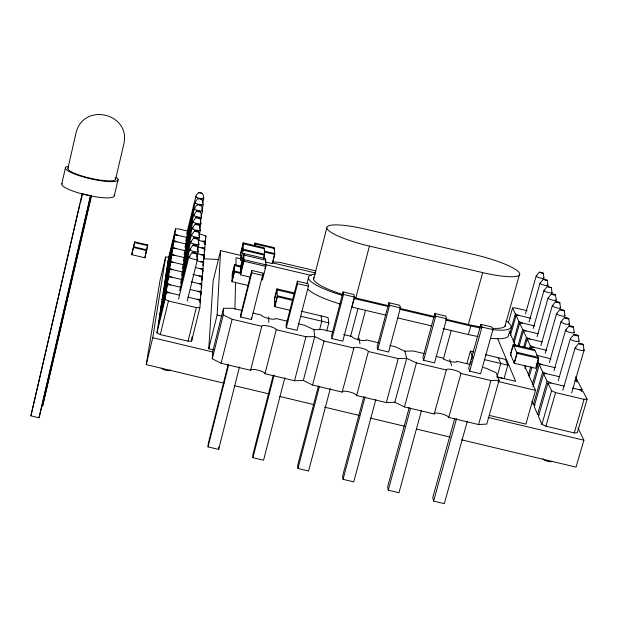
<?xml version="1.0" encoding="UTF-8"?>
<svg xmlns="http://www.w3.org/2000/svg" width="618" height="618" viewBox="0 0 618 618"><rect width="100%" height="100%" fill="white"/><g stroke="black" fill="none" stroke-linecap="round" stroke-linejoin="round"><path stroke-width="0.93" d="M250.537 277.196L240.472 274.825L243.878 261.198L243.932 253.573L265.601 258.664L265.871 266.366L262.426 280L262.38 278.401M242.905 251.032L243.191 249.232L264.489 254.23L263.577 258.633M242.534 260.587L240.68 260.147L243.183 250.151L243.245 242.882L264.272 247.818L264.519 255.157L263.6 258.795M240.966 258.803L240.974 258.1L240.696 259.212M240.472 274.825L240.572 267.015L243.932 253.573M240.68 260.147L240.781 252.747L243.245 242.882M551.318 287.501L549.572 287.494L547.309 286.458L551.318 287.501L552.013 292.592M234.925 309.162L235.52 282.496M235.906 265.346L236.076 257.729L240.773 258.834M547.247 280.232L545.516 280.217L543.292 279.205L547.247 280.232L547.927 285.253M247.996 285.446L232.036 281.684L234.446 272.013L234.631 264.659L241.113 266.188M232.036 281.684L232.252 274.199L234.631 264.659M543.276 273.156L541.569 273.141L539.375 272.144L543.276 273.156L543.956 278.115M228.142 364.442L208.22 443.724L208.042 446.884L218.641 449.433L218.741 447.053M482.565 367.401L486.242 368.266L496.161 372.778L499.12 380.24L486.768 424.095L478.587 424.551L448.761 417.451A7.547 1.854 15.5 0 0 440.897 413.658A7.547 1.854 15.5 0 0 434.23 413.99L404.466 406.914L394.84 402.225L386.343 402.596L356.656 395.535A7.478 1.862 15 0 0 349.116 391.82A7.478 1.862 15 0 0 342.194 392.09L312.577 385.045L303.338 380.456L294.539 380.75L264.991 373.72A7.416 1.862 14.4 0 0 257.768 370.089A7.416 1.862 14.4 0 0 250.599 370.29L221.12 363.276L212.283 358.788L223.214 314.933L223.5 308.282L232.438 308.251L241.816 310.468M213.449 349.85L208.76 348.737L217.15 314.987L220.587 250.661L241.205 255.512M212.283 358.788L212.692 351.665L223.5 308.282M208.76 348.737L213.133 280.819L220.587 250.661M179.683 295.195L169.602 292.816L166.049 292.801L158.007 325.995L156.941 332.878L160.278 334.577L188.065 341.175L191.619 341.121L199.9 307.555L200.456 300.943L197.088 299.313L187.926 297.142M199.915 302.071L201.144 292.886L197.822 291.294L190.344 289.533M200.587 294.106L201.808 285.068L198.532 283.507L191.163 281.769M201.252 286.288L202.449 277.459L199.22 275.937L192.862 274.438M201.885 278.772L203.075 270.074L199.892 268.575L195.257 267.486M202.295 272.306L203.685 262.882L196.887 260.557M202.913 265.114L204.28 255.891L197.436 253.573M203.716 257.297L204.859 249.085L198.1 246.814M204.295 250.491L205.415 242.457L198.749 240.224M204.844 243.948L205.964 235.999L199.243 233.774M191.619 341.121L192.036 336.748M156.941 332.878L165.083 299.321L166.049 292.801M167.231 284.875L159.297 317.613L158.262 324.303L166.288 291.202L167.231 284.875L170.73 284.898L181.004 287.324M168.382 277.173L160.556 309.479L159.552 315.968L167.463 283.314L168.382 277.173L171.827 277.204L181.955 279.591M169.494 269.687L161.777 301.561L160.804 307.872L168.606 275.659L169.494 269.687L172.893 269.726L182.882 272.082M170.576 262.411L162.959 293.874L162.016 300.008L169.711 268.22L170.576 262.411L173.928 262.465L184.125 264.867M171.634 255.334L164.118 286.389L163.191 292.36L170.792 260.981L171.634 255.334L174.933 255.388L184.079 257.544M172.661 248.451L165.238 279.104L164.342 284.913L171.843 253.944L172.661 248.451L175.914 248.513L185.269 250.715M173.658 241.746L166.335 272.02L165.462 277.675L172.862 247.092L173.658 241.746L176.872 241.816L186.103 243.986M174.631 235.219L167.401 265.114L166.551 270.622L173.851 240.425L174.631 235.219L177.799 235.304L186.906 237.443M175.574 228.861L168.436 258.394L167.609 263.762L174.817 233.936L175.574 228.861L178.702 228.954L187.107 230.923M224.118 383.199L146.234 364.62L152.754 337.714L165.67 257.057L168.559 257.188M146.234 364.62L160 280.518L165.67 257.057M133.164 248.397L131.727 254.678L144.875 257.776L146.018 252.074M146.443 251.194L147.725 244.944L134.709 241.877L131.727 254.678M61.754 183.948L65.438 167.826M67.957 168.22L75.921 133.372C82.882 101.785 131.526 112.978 123.716 144.504L115.566 179.351M133.287 248.096L133.411 247.563M134.361 243.368L134.477 242.843M134.709 241.877L133.434 247.47L146.597 250.568M90.815 195.52L39.691 415.458L38.973 417.776L30.9 415.837L82.155 193.72L89.517 195.45M79.969 204.133L30.9 415.837M80.464 202.789L82.588 193.588M38.973 417.776L90.437 195.667M91.286 195.365L42.58 406.157L91.58 195.543M114.291 195.852L118.069 179.738M145.879 252.785L146.064 251.989M146.172 251.456L147.725 244.944M144.875 257.776L146.744 249.857L133.596 246.767M160.278 334.577L168.444 300.966L165.083 299.321M186.675 233.959L195.736 196.709C199.274 187.548 206.767 195.095 202.495 202.225M185.732 240.997L195.049 202.704C199.243 192.847 206.257 202.04 201.677 209.193M184.991 247.277L194.338 208.853C198.563 198.896 205.694 208.135 201.074 215.381M184.087 254.315L193.612 215.172L196.748 210.962M183.299 260.958L192.87 221.669L196.045 217.405M182.349 268.382L192.098 228.351L195.319 224.025M181.514 275.427L191.31 235.219L194.577 230.838M180.51 283.26L190.498 242.279L193.813 237.845M179.622 290.738L189.664 249.556L193.025 245.052M178.556 299.035L188.807 257.042L192.213 252.484M200.456 221.707L201.599 217.042L200.742 211.897M199.815 228.243L200.958 223.569L200.093 218.355M198.942 235.86L200.309 230.275L199.429 224.991M198.262 242.781L199.637 237.173L198.741 231.812M197.351 250.784L198.942 244.264L198.038 238.834M196.856 257.188L198.231 251.572L197.312 246.064M187.215 301.082L197.497 259.089L196.563 253.504M205.516 237.845L205.964 235.999M204.96 244.326L205.415 242.457M204.179 251.835L204.859 249.085M203.592 258.679L204.28 255.891M203.013 265.624L203.685 262.882M202.395 272.847L203.075 270.074M201.754 280.278L202.449 277.459M201.12 287.834L201.808 285.068M188.065 341.175L196.339 307.571L199.9 307.555M200.448 295.698L201.144 292.886M200 302.781L200.456 300.943M232.221 275.126L234.608 265.57L241.105 267.1M232.059 280.734L234.469 271.078L241.035 272.631M240.773 253.658L243.237 243.778L264.303 248.722M240.556 268.56L243.925 255.079L265.655 260.186M240.495 273.249L243.894 259.653L265.817 264.813L264.89 268.467M221.12 363.276L232.144 319.267L223.214 314.933M254.284 246.088L254.979 243.106L274.361 247.648L274.716 254.407L272.391 263.608L265.848 262.071M251.75 270.445L240.711 314.392L240.68 317.003L251.773 272.87L251.75 270.445L262.519 272.978L262.588 275.412L251.441 319.545L240.302 316.91M208.042 446.884L228.536 365.346M218.641 449.433L239.467 366.961M263.044 275.79L263.739 273.048M250.599 370.29L261.769 326.281A7.455 1.73 14.2 0 1 268.938 326.204A7.455 1.73 14.2 0 1 276.238 329.703L305.941 336.733L314.74 336.601L324.071 341.028L353.844 348.073A7.516 1.73 14.8 0 1 360.757 347.934A7.516 1.73 14.8 0 1 368.382 351.518L398.216 358.587L406.706 358.37L416.439 362.897L446.35 369.981A7.586 1.723 15.3 0 1 453.017 369.773A7.586 1.723 15.3 0 1 460.958 373.442L490.947 380.541L499.12 380.24M294.268 292.955L276.926 288.869L274.438 298.656L274.825 306.713L290.553 310.421M274.485 299.653L276.98 289.85L294.353 293.944M274.778 305.694L277.304 295.79L293.017 299.491M274.825 306.713L277.358 296.787L276.926 288.869M264.991 373.72L276.238 329.703M273.256 375.18L252.916 454.462L252.94 457.675L263.562 460.225L284.828 377.76M297.358 281.182L286.088 325.122L286.265 327.787L297.049 330.344L308.428 286.204L308.15 283.724L297.358 281.182L297.59 283.654L286.265 327.787M252.94 457.675L274.098 375.203M306.899 283.832L308.421 277.907M313.62 279.042L326.806 227.988M294.539 380.75L305.941 336.733M303.338 380.456L314.74 336.601L313.952 329.68L304.813 325.362L298.239 323.809M319.707 329.255L321.793 321.221L321.105 315.898M312.577 385.045L324.071 341.028M326.698 330.962L328.807 322.882L328.058 317.544L301.182 311.194M318.471 385.941L297.721 465.223L297.946 468.483L308.591 471.04L330.298 388.575M343.083 291.943L331.58 335.883L331.966 338.602L343.523 294.469L343.083 291.943L353.898 294.485L354.392 297.026L342.774 341.159L331.588 338.51M297.946 468.483L319.305 386.945M353.998 297.575A41.645 8.621 14.4 0 0 355.783 298.007L369.448 246.111A41.877 7.764 14.2 0 1 326.829 228.135A41.877 7.764 14.2 0 1 365.308 229.116L474.686 254.67A42.364 7.74 14.7 0 1 519.56 273.195A42.364 7.74 14.7 0 1 482.689 272.608L369.448 246.111M350.599 336.393L357.976 308.444M342.194 392.09L353.844 348.073M357.621 340.031L365.508 310.221M356.656 395.535L368.382 351.518M363.801 396.725L342.619 476.007L343.052 479.321L353.728 481.885L375.868 399.421M388.907 302.727L377.173 346.675L377.768 349.44L388.606 352.005L400.456 307.872L399.753 305.277L388.907 302.727L389.564 305.307L377.768 349.44M343.052 479.321L365.091 396.856M386.343 402.596L398.216 358.587M394.84 402.225L406.706 358.37L404.844 351.178L395.311 346.768L389.827 345.47M404.466 406.914L416.439 362.897M409.255 407.463L387.633 486.814L388.274 490.182L398.965 492.755L421.553 410.29M434.848 313.542L422.874 357.482L423.678 360.309L435.713 316.169L434.848 313.542L445.717 316.099L446.636 318.741L434.547 362.874L423.299 360.217M388.274 490.182L410.499 408.652M443.376 359.004L451.202 330.506M434.23 413.99L446.35 369.981M445.833 319.205L468.344 324.504L482.689 272.608M443.036 328.614L468.39 334.585L470.777 325.98L480.495 327.98M448.761 417.451L460.958 373.442M466.914 363.616L470.375 351.148L473.875 351.974M454.794 418.301L432.747 497.652L433.589 501.074L444.311 503.647L467.347 421.19M480.897 324.38L468.683 368.32L469.703 371.202L480.595 373.774L492.925 329.641L491.789 326.945L480.897 324.38L481.978 327.061L469.703 371.202M470.468 364.01L471.217 361.314M471.712 359.514L472.461 356.818L470.375 351.148M433.589 501.074L456.524 418.618M504.921 326.358L519.305 275.087M478.587 424.551L490.947 380.541M508.398 322.735L512.546 307.965L515.281 307.957L527.177 310.746M497.22 376.076L500.758 363.508L498.402 357.76M509.757 333.805L515.35 313.921L512.546 307.965M510.453 335.365L516.061 315.427L518.834 315.412L530.885 318.239M513.264 341.677L518.942 321.545L516.061 315.427M513.21 344.566L510.453 354.353L514.307 363.268L535.845 368.359L538.672 358.432L534.462 349.572L513.21 344.566L517.111 353.349L514.307 363.268M485.609 354.74L505.416 359.421L507.834 365.176L504.033 378.649L496.965 376.98M513.983 343.276L519.676 323.098L522.48 323.067L534.694 325.941M510.931 355.45L510.877 353.542L513.025 345.925L513.388 346.737L513.697 345.647L534.987 350.669M525.478 313.913L536.161 276.099L539.375 272.144M517.923 346.057L522.635 329.379L519.676 323.098M513.821 362.14L514.13 361.043L514.493 361.885L516.679 354.168L516.617 352.237L538.139 357.312M518.919 346.76L523.384 330.97L526.219 330.931L538.17 333.735M529.023 322.063L540.024 283.206L543.292 279.205M523.585 347.447L526.428 337.42L523.384 330.97M524.867 347.277L527.2 339.058L530.066 339.004L542.179 341.862M533.195 328.56L543.995 290.506L547.309 286.458M529.541 348.467L530.321 345.694L527.2 339.058M525.068 368.66L525.864 365.879M530.592 349.224L531.117 347.378L534.022 347.316L546.799 350.321M537.05 336.779L548.081 298.007L551.441 293.905M528.39 375.095L530.715 366.914M529.186 376.88L532.036 366.86M540.912 345.562L552.276 305.717L555.682 301.569M536.03 366.968L538.224 359.259L537.83 358.417M532.415 384.126L538.456 362.951L537.359 360.611M532.971 386.883L539.298 364.736L542.28 364.643L555.42 367.749M545.254 353.311L556.586 313.643L560.055 309.44M524.597 365.902L535.528 390.36L525.879 424.102L489.286 415.412M534.902 405.323L533.357 404.612L542.704 371.959L539.298 364.736M559.475 376.733L546.582 373.689L543.57 373.79L534.191 406.528L537.575 414.33L539.143 415.057M549.34 362.565L561.028 321.8L564.543 317.544M537.575 414.33L547.077 381.229L543.57 373.79M564.103 386.096L551.017 383.005L547.965 383.121L538.433 416.308L541.924 424.342L545.903 426.204L574.253 432.94L577.305 432.747L587.1 399.189L583.06 391.418L579.058 389.634L572.515 388.089M553.921 370.808L565.594 330.19L569.17 325.887M541.924 424.342L551.573 390.785L547.965 383.121M558.27 380.58L570.298 338.834L573.929 334.469M545.903 426.204L555.59 392.592L551.573 390.785M562.851 390.275L575.142 347.733L578.827 343.314M571.681 392.917L584.033 350.336M576.656 381.916L577.181 380.101L575.489 376.849M581.53 391.341L582.071 389.502L578.147 381.963L574.995 380.564M574.253 432.94L584.049 399.336L587.1 399.189M578.008 428.05L583.894 440.209L576.015 467.115L461.53 439.815M201.375 205.616L197.436 204.697M201.986 199.506L198.1 198.594M202.588 193.55L198.749 192.654M579.058 389.634L582.071 389.502M574.949 380.186L577.181 380.101M404.844 351.178L413.179 350.993L424.18 353.589M313.952 329.68L322.596 329.572L332.631 331.943M197.088 299.313L200.595 299.313M197.822 291.294L201.275 291.302M198.532 283.507L201.931 283.531M199.22 275.937L202.573 275.968M199.892 268.575L203.198 268.621M200.541 261.422L203.809 261.468M201.174 254.454L204.396 254.516M201.792 247.679L204.967 247.741M202.395 241.082L205.531 241.151M203.237 258.78L218.656 259.49M272.6 261.97L279.344 262.279L315.813 270.854M490.244 338.37L498.78 338.764A45.763 9.494 15 0 0 508.382 333.959M492.646 329.78L501.175 330.205A45.802 9.347 15 0 0 505.941 320.85M468.39 334.585L478.108 336.578M264.404 251.14L274.678 253.55L272.391 263.608M264.434 251.989L274.716 254.407M243.183 250.151L264.519 255.157M272.144 262.781L315.265 272.917M265.176 264.574L311.171 275.389M243.878 261.198L265.871 266.366M134.554 242.573L147.586 245.64M251.773 272.87L262.588 275.412M297.59 283.654L308.428 286.204M343.523 294.469L354.392 297.026M389.564 305.307L400.456 307.872M435.713 316.169L446.636 318.741M481.978 327.061L492.925 329.641M355.783 298.007L388.614 305.732M399.869 308.382L434.57 316.555M388.722 306.659L354.222 298.533L351.951 307.138L385.756 315.11M399.908 309.294L434.408 317.42M445.601 320.054L470.777 325.98M234.446 272.013L241.028 273.558M397.969 317.984L431.773 325.956M551.047 358.911L536.586 355.195M277.358 296.787L292.167 300.286M517.111 353.349L538.672 358.432M300.765 316.254L328.807 322.882M484.149 359.583L507.834 365.176M253.063 313.125L261.499 315.118A7.308 1.661 14.2 0 0 268.66 318.533A7.308 1.661 14.2 0 0 275.69 318.479L287.903 321.368M343.577 334.531L351.789 336.47A7.362 1.661 14.7 0 0 359.259 339.962A7.362 1.661 14.7 0 0 366.049 339.846L378.849 342.874M436.092 356.408L442.511 357.922A7.439 1.661 15.2 0 0 450.29 361.491A7.439 1.661 15.2 0 0 456.841 361.314L469.703 364.357M496.887 376.895L515.675 381.345L497.482 338.216M168.444 300.966L196.339 307.571M555.59 392.592L584.049 399.336M217.15 314.987L221.847 316.099M497.961 381.468L535.528 390.36M232.144 319.267L261.769 326.281M152.754 337.714L212.87 352.005M488.089 417.436L583.894 440.209M234.446 385.655L269.162 393.936M279.483 396.401L313.264 404.458M324.527 407.138L359.251 415.42M370.506 418.108L404.288 426.165M416.486 429.07L450.267 437.127M515.35 313.921L518.834 315.412M518.942 321.545L522.48 323.067M522.635 329.379L526.219 330.931M526.428 337.42L530.066 339.004M530.321 345.694L534.022 347.316M538.456 362.951L542.28 364.643M542.704 371.959L546.582 373.689M547.077 381.229L551.017 383.005M174.817 233.936L177.799 235.304M173.851 240.425L176.872 241.816M172.862 247.092L175.914 248.513M171.843 253.944L174.933 255.388M170.792 260.981L173.928 262.465M169.711 268.22L172.893 269.726M168.606 275.659L171.827 277.204M167.463 283.314L170.73 284.898M166.288 291.202L169.602 292.816M531.117 347.378L531.92 349.085M508.993 330.962L515.621 345.81M531.897 401.244L533.357 404.612M449.672 359.622L451.642 365.609M358.919 338.162L360 343.925M568.792 318.656L569.51 324.025M564.234 310.537L564.952 315.829M559.808 302.642L560.518 307.864M555.505 294.964L556.208 300.124M583.268 344.481L584.018 350.082M578.301 335.62L579.043 341.136M573.473 327.015L574.207 332.461M274.114 248.869L274.145 249.494L274.407 248.482L254.995 243.932L254.74 244.944L254.732 244.319M268.591 316.802L268.799 322.341M254.979 243.106L255.033 246.435M251.426 317.799L251.441 319.545M201.723 210.182A4.048 0.78 13.5 0 1 200.75 210.97A4.048 0.78 13.5 0 1 195.682 209.78A4.048 0.78 13.5 0 1 194.909 208.59M199.799 229.718A4.218 0.85 13.5 0 1 198.486 230.56A4.218 0.85 13.5 0 1 193.001 229.124A4.218 0.85 13.5 0 1 193.372 228.034M199.12 236.601A4.28 0.873 13.5 0 1 198.077 237.49A4.28 0.873 13.5 0 1 192.723 236.238A4.28 0.873 13.5 0 1 191.92 234.91M202.928 198.015A3.94 0.742 13.4 0 1 201.978 198.749A3.94 0.742 13.4 0 1 197.042 197.598A3.94 0.742 13.4 0 1 196.292 196.462M198.818 244.002A4.341 0.896 13.5 0 1 194.075 244.04A4.341 0.896 13.5 0 1 191.117 241.97M197.706 250.97A4.403 0.919 13.6 0 1 196.323 251.897A4.403 0.919 13.6 0 1 190.599 250.39A4.403 0.919 13.6 0 1 190.993 249.201M201.105 216.516A4.102 0.803 13.5 0 1 200.108 217.327A4.102 0.803 13.5 0 1 194.971 216.122A4.102 0.803 13.5 0 1 194.191 214.902M170.189 369.788A4.411 1.151 13.8 0 1 166.42 370.367A4.411 1.151 13.8 0 1 161.715 368.073M196.964 258.478A4.465 0.95 13.6 0 1 195.566 259.436A4.465 0.95 13.6 0 1 189.757 257.899A4.465 0.95 13.6 0 1 190.151 256.671M202.333 204.017A3.994 0.757 13.4 0 1 201.368 204.782A3.994 0.757 13.4 0 1 196.369 203.608A3.994 0.757 13.4 0 1 195.612 202.441M200.456 223.028A4.156 0.827 13.5 0 1 199.452 223.863A4.156 0.827 13.5 0 1 194.245 222.642A4.156 0.827 13.5 0 1 193.457 221.383M551.743 292.314A4.179 0.772 15.1 0 1 550.159 292.886A4.179 0.772 15.1 0 1 545.006 291.418A4.179 0.772 15.1 0 1 544.806 290.329M564.667 315.535A4.365 0.842 15.3 0 1 560.773 315.721A4.365 0.842 15.3 0 1 556.872 313.496M568.653 323.376A4.434 0.865 15.3 0 1 568.174 324.45A4.434 0.865 15.3 0 1 562.388 322.936A4.434 0.865 15.3 0 1 561.87 321.592M543.693 277.861A4.063 0.734 15 0 1 542.14 278.394A4.063 0.734 15 0 1 537.135 276.964A4.063 0.734 15 0 1 536.949 275.945M573.906 332.144A4.504 0.888 15.4 0 1 572.26 332.839A4.504 0.888 15.4 0 1 566.714 331.233A4.504 0.888 15.4 0 1 566.443 329.973M578.734 340.819A4.573 0.912 15.5 0 1 574.701 341.066A4.573 0.912 15.5 0 1 570.592 338.672M555.93 299.846A4.241 0.796 15.1 0 1 552.129 299.993A4.241 0.796 15.1 0 1 548.359 297.868M551.82 461.414A4.589 1.136 16.3 0 1 546.853 461.074A4.589 1.136 16.3 0 1 543.075 458.71M583.709 349.749A4.643 0.942 15.6 0 1 582.025 350.506A4.643 0.942 15.6 0 1 576.308 348.83A4.643 0.942 15.6 0 1 576.015 347.501M547.146 284.682A4.125 0.757 15 0 1 546.899 285.616A4.125 0.757 15 0 1 541.808 284.427A4.125 0.757 15 0 1 540.302 283.083M560.232 307.579A4.303 0.819 15.2 0 1 558.626 308.197A4.303 0.819 15.2 0 1 553.326 306.675A4.303 0.819 15.2 0 1 553.102 305.524M342.596 295.458A45.268 9.37 14.4 0 1 315.311 274.145M340.34 304.056A45.222 9.525 14.4 0 1 308.027 289.34M505.393 324.929A42.124 8.598 15 0 1 492.167 328.297M480.897 327.015A42.124 8.598 15 0 1 468.344 324.504M342.279 294.322A41.645 8.621 14.4 0 1 314.037 277.598M114.129 195.11A26.937 5.268 12.9 0 1 87.208 195.18A26.937 5.268 12.9 0 1 62.124 183.33M116.246 177.335A26.983 5.091 12.9 0 1 90.977 178.888A26.983 5.091 12.9 0 1 67.833 166.381M115.102 178.015A24.457 4.612 12.9 0 1 91.711 178.548A24.457 4.612 12.9 0 1 68.397 167.702M195.891 224.465A2.109 0.417 13.5 0 0 199.351 225.083A2.109 0.417 13.5 0 0 196.887 223.979A2.109 0.417 13.5 0 0 195.891 224.465M195.157 231.286A2.14 0.433 13.5 0 0 198.664 231.912A2.14 0.433 13.5 0 0 196.161 230.784A2.14 0.433 13.5 0 0 195.157 231.286M194.4 238.301A2.171 0.44 13.5 0 0 197.953 238.934A2.171 0.44 13.5 0 0 195.419 237.783A2.171 0.44 13.5 0 0 194.4 238.301M193.619 245.531A2.202 0.456 13.6 0 0 197.227 246.165A2.202 0.456 13.6 0 0 194.662 244.991A2.202 0.456 13.6 0 0 193.619 245.531M197.304 211.379A2.055 0.394 13.5 0 0 200.665 211.982A2.055 0.394 13.5 0 0 198.27 210.923A2.055 0.394 13.5 0 0 197.304 211.379M192.816 252.971A2.233 0.471 13.6 0 0 196.478 253.612A2.233 0.471 13.6 0 0 193.874 252.407A2.233 0.471 13.6 0 0 192.816 252.971M196.609 217.83A2.078 0.409 13.5 0 0 200.016 218.44A2.078 0.409 13.5 0 0 197.582 217.358A2.078 0.409 13.5 0 0 196.609 217.83M560.866 310.051A2.186 0.417 15.2 0 0 564.242 310.653A2.186 0.417 15.2 0 0 561.329 309.44A2.186 0.417 15.2 0 0 560.866 310.051M565.37 318.17A2.217 0.425 15.3 0 0 568.792 318.772A2.217 0.425 15.3 0 0 565.841 317.536A2.217 0.425 15.3 0 0 565.37 318.17M570.012 326.528A2.248 0.44 15.4 0 0 573.481 327.138A2.248 0.44 15.4 0 0 570.476 325.864A2.248 0.44 15.4 0 0 570.012 326.528M574.786 335.134A2.287 0.456 15.4 0 0 578.309 335.744A2.287 0.456 15.4 0 0 575.258 334.446A2.287 0.456 15.4 0 0 574.786 335.134M552.222 294.492A2.124 0.394 15.1 0 0 555.505 295.072A2.124 0.394 15.1 0 0 552.693 293.913A2.124 0.394 15.1 0 0 552.222 294.492M579.707 343.994A2.325 0.463 15.5 0 0 583.276 344.612A2.325 0.463 15.5 0 0 580.171 343.284A2.325 0.463 15.5 0 0 579.707 343.994M556.486 302.163A2.155 0.402 15.2 0 0 559.815 302.75A2.155 0.402 15.2 0 0 556.949 301.569A2.155 0.402 15.2 0 0 556.486 302.163"/></g></svg>
